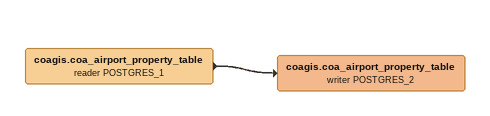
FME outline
coagis.coa_airport_property_table (reader POSTGRES_1)
    -> coagis.coa_airport_property_table (writer POSTGRES_2)
coagis.coa_airport_property_table (writer POSTGRES_2)
